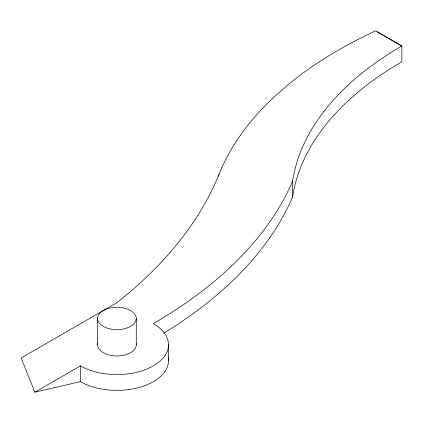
<?xml version="1.0" encoding="UTF-8"?>
<svg xmlns="http://www.w3.org/2000/svg" width="423" height="423" viewBox="0 0 423 423"><rect width="100%" height="100%" fill="white"/><g stroke="black" fill="none" stroke-linecap="round" stroke-linejoin="round"><path stroke-width="0.63" d="M34.834 392.184L80.439 365.853A51.601 29.79 0 0 0 153.491 365.805A51.601 29.79 0 0 0 153.253 323.632A528.623 305.2 0 0 0 292.605 181.139A377.607 218.009 0 0 1 401.85 46.007L375.756 30.816A446.794 257.956 0 0 0 290.099 83.067L276.193 95.059A446.794 257.956 0 0 0 218.85 174.657A609.342 351.799 0 0 1 116.928 302.656L21.15 357.953L34.834 392.184L80.439 381.652A51.601 29.79 0 0 0 139.299 387.431A51.601 29.79 0 0 0 168.206 357.271M377.364 31.979L401.85 46.007L401.85 61.806A377.607 218.009 0 0 0 292.605 196.938A528.623 305.2 0 0 1 163.807 333.16M292.605 181.139L292.605 196.938M218.85 174.657L218.85 175.973M168.528 344.724L168.528 360.523M136.275 318.456A19.352 11.172 0 0 1 107.252 328.132A19.352 11.172 0 0 1 107.252 308.779A19.352 11.172 0 0 1 136.275 318.456L136.275 344.787M97.576 318.456L97.576 344.787M80.439 365.853L80.439 381.652M136.169 343.619A19.352 11.172 0 0 1 116.42 355.955A19.352 11.172 0 0 1 97.813 343.037"/></g></svg>
